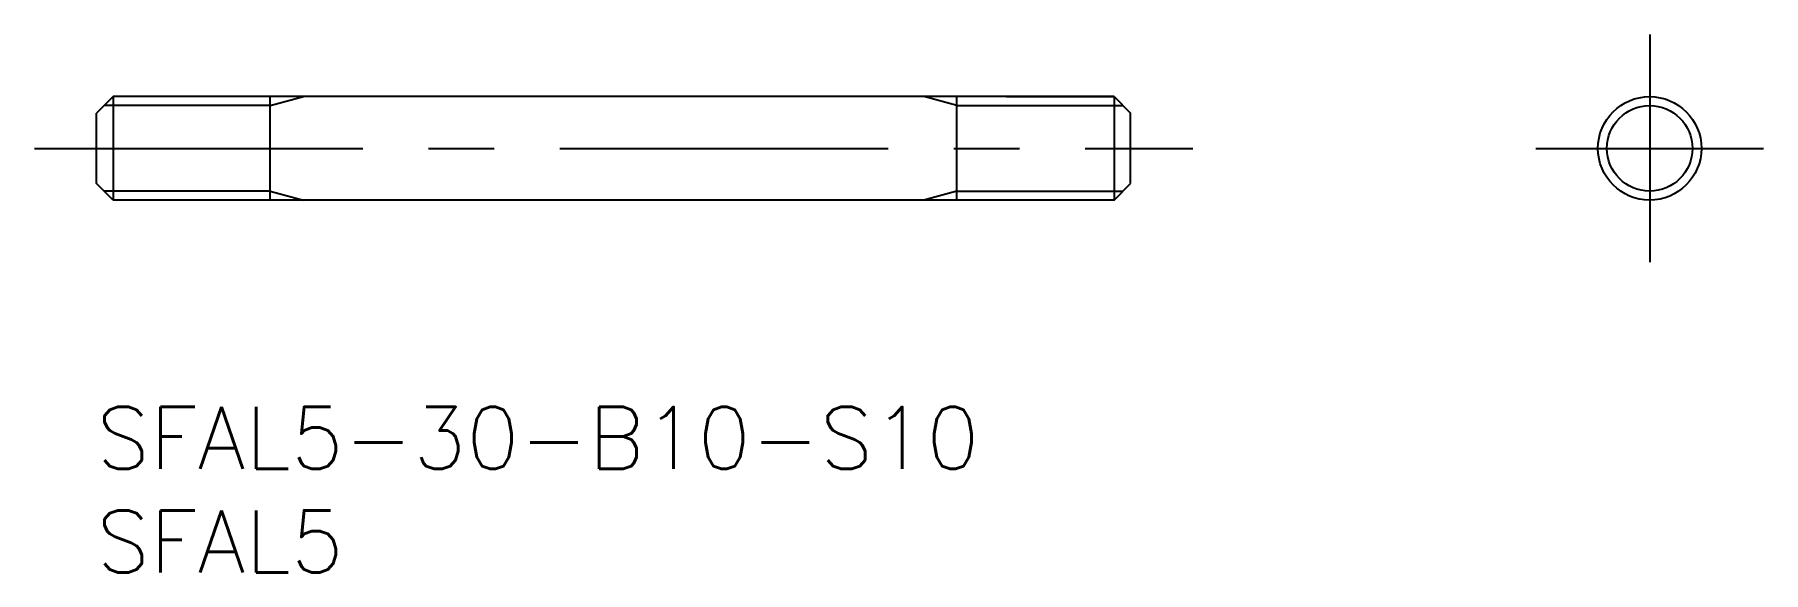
# Model space of a CAD drawing. Extents: x -3 to 80.6, y -8 to 18.
import ezdxf

# ---------------------------------------------------------------- set-up
doc = ezdxf.new("R2010")
doc.units = 0
doc.header["$LTSCALE"] = 0.5
doc.linetypes.add('CENTER', pattern=[50.8, 31.75, -6.35, 6.35, -6.35])
for name, color, linetype in [('MSM_CENTER', 1, 'CENTER'), ('MSM_CONTINUOUS', 7, 'CONTINUOUS'), ('MSM_NARROW', 5, 'CONTINUOUS'), ('MSM_PART_NUMBER', 7, 'CONTINUOUS')]:
    doc.layers.add(name, color=color, linetype=linetype)
doc.styles.get("Standard").update_dxf_attribs({"font": 'txt.shx', "height": 1, "bigfont": 'bigfont.shx'})

# ---------------------------------------------------------------- blocks, each defined once
blk = doc.blocks.new('*U6')
at = {"layer": 'MSM_PART_NUMBER'}
blk.add_text('SFAL5-30-B10-S10', height=3, dxfattribs=at).set_placement((0, -3))
blk = doc.blocks.new('*U7')
at = {"layer": 'MSM_PART_NUMBER'}
blk.add_text('SFAL5', height=3, dxfattribs=at).set_placement((0, -8))

msp = doc.modelspace()

# ---------------------------------------------------------------- linework, layer by layer
at = {"layer": 'MSM_CENTER'}
for p, q in [((75.099, 18), (75.099, 7)), ((-3, 12.5), (53, 12.5)), ((69.599, 12.5), (80.599, 12.5))]:
    msp.add_line(p, q, dxfattribs=at)
at = {"layer": 'MSM_CONTINUOUS'}
for p, q in [((0.8, 15), (0, 14.2)), ((49.2, 15), (0.8, 15)), ((0.8, 15), (0.8, 10)), ((8.4, 10), (8.4, 15)), ((41.6, 10), (41.6, 15)), ((44, 15), (49.2, 15)), ((49.2, 15), (50, 14.2)), ((49.2, 15), (49.2, 10)), ((0, 10.8), (0, 14.2)), ((50, 10.8), (50, 14.2)), ((0.8, 10), (0, 10.8)), ((49.2, 10), (50, 10.8)), ((49.2, 10), (0.8, 10))]:
    msp.add_line(p, q, dxfattribs=at)
msp.add_circle((75.099, 12.5), 2.5, dxfattribs=at)
at = {"layer": 'MSM_NARROW'}
for p, q in [((8.4, 14.567), (0.367, 14.567)), ((8.4, 14.567), (10, 15)), ((41.6, 14.567), (40, 15)), ((41.6, 14.567), (49.633, 14.567)), ((8.4, 10.433), (0.367, 10.433)), ((8.4, 10.433), (10, 10)), ((41.6, 10.433), (40, 10)), ((41.6, 10.433), (49.633, 10.433))]:
    msp.add_line(p, q, dxfattribs=at)
msp.add_circle((75.099, 12.5), 2.067, dxfattribs=at)

# ---------------------------------------------------------------- block references
at = {"layer": 'MSM_CONTINUOUS'}
for name in ['*U6', '*U7']:
    msp.add_blockref(name, (0, 0), dxfattribs=at)

doc.saveas('drawing.dxf')
